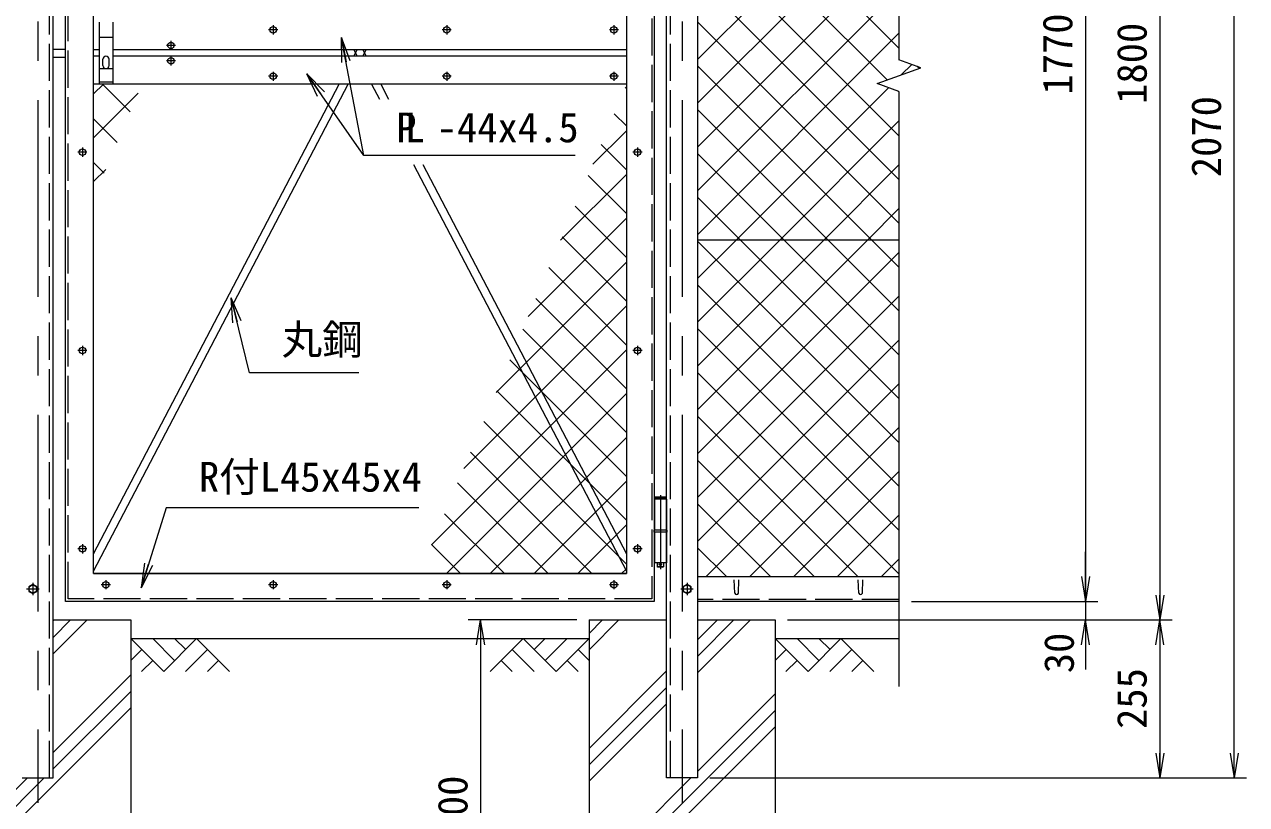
# Model space of a CAD drawing. Units: millimetres at full size. Extents: x -4200 to 4200, y -2970 to 2970.
# Drawn here: x -2648 to -676, y -837 to 423 of the extents above; entities that cross this region are included whole.
import ezdxf
from ezdxf.enums import TextEntityAlignment as Align

# ---------------------------------------------------------------- set-up
doc = ezdxf.new("R2010")
doc.units = ezdxf.units.MM
doc.header["$LTSCALE"] = 10
doc.linetypes.add('DASHED', pattern=[7.5, 6, -1.5])
doc.linetypes.add('USER1', pattern=[50.8, 31.75, -6.35, 6.35, -6.35])
for name, color, linetype, lineweight in [('0-1_D-STR1', 1, 'Continuous', 18), ('0-2_D-BMK', 2, 'USER1', 13), ('0-3_D-STR3', 3, 'Continuous', 13), ('0-4_D-STR4', 7, 'Continuous', 18), ('0-5_D-STR-DIM', 7, 'Continuous', 13), ('0-6_D-BGD', 7, 'Continuous', 18), ('0-7_0', 7, 'Continuous', 18), ('0-8_D-DCR-HCH', 7, 'Continuous', 13), ('0-9_D-STR-TXT', 7, 'Continuous', 13), ('0-A_D-STR2', 7, 'Continuous', 13)]:
    doc.layers.add(name, color=color, linetype=linetype, lineweight=lineweight)
doc.styles.add('ＭＳ ゴシック', font='')
doc.styles.get('ＭＳ ゴシック').set_extended_font_data('MS Gothic')

# ---------------------------------------------------------------- blocks, each defined once
blk = doc.blocks.new('_Open')
at = {"layer": '0-7_0'}
blk.add_line((-10, 1.667), (0, 0), dxfattribs=at)
blk.add_lwpolyline([(-10, -1.667), (0, 0), (-10, 0)], dxfattribs=at)

msp = doc.modelspace()

# ---------------------------------------------------------------- linework, layer by layer
at = {"layer": '0-1_D-STR1', "linetype": 'DASHED'}
for p, q in [((-1605.55, -793.63), (-1605.55, 1276.37)), ((-2577.55, -504.63), (-2577.55, 1257.37)), ((-2607.55, -793.63), (-2607.55, 1156.37)), ((-1635.55, -504.63), (-2577.55, -504.63)), ((-1236.55, -505.63), (-1561.55, -505.63))]:
    msp.add_line(p, q, dxfattribs=at)
at = {"layer": '0-1_D-STR1'}
for p, q in [((-2536.55, -463.63), (-2536.55, 1216.37)), ((-1676.55, 1216.37), (-1676.55, -463.63)), ((-2601.55, -793.63), (-2601.55, 1156.37)), ((-2527.54, 381.37), (-2536.55, 381.37)), ((-1676.55, 381.37), (-2505.54, 381.37)), ((-2527.54, 371.37), (-2536.55, 371.37)), ((-1676.55, 371.37), (-2505.54, 371.37)), ((-1676.55, 326.37), (-2536.55, 326.37)), ((-1676.55, -463.63), (-2536.55, -463.63)), ((-2536.55, -463.63), (-1676.55, -463.63)), ((-1561.55, -468.63), (-1236.55, -468.63)), ((-1501.55, -495.5), (-1502.3, -474)), ((-1495.55, -495.5), (-1494.8, -474)), ((-1301.55, -495.5), (-1302.3, -474)), ((-1295.55, -495.5), (-1294.8, -474)), ((-1236.55, -508.63), (-1561.55, -508.63)), ((-2651.55, -793.63), (-2601.55, -793.63))]:
    msp.add_line(p, q, dxfattribs=at)
for points in [[(-1561.55, -793.63), (-1611.55, -793.63), (-1611.55, 1276.37), (-1561.55, 1276.37)], [(-1631.55, 1261.37), (-1631.55, -508.63), (-2581.55, -508.63), (-2581.55, 1261.37)]]:
    msp.add_lwpolyline(points, close=True, dxfattribs=at)
at = {"layer": '0-1_D-STR1', "linetype": 'DASHED'}
msp.add_lwpolyline([(-2577.55, 1257.37), (-1635.55, 1257.37), (-1635.55, -504.63)], dxfattribs=at)
at = {"layer": '0-1_D-STR1'}
for centre in [(-1498.55, -494.25), (-1298.55, -494.25)]:
    msp.add_arc(centre, 3.25, 202.61986, 337.38014, dxfattribs=at)
at = {"layer": '0-2_D-BMK'}
for p, q in [((-2626.55, 1316.37), (-2626.55, -833.63)), ((-1586.55, 1316.37), (-1586.55, -833.63)), ((-2246.55, 421.31), (-2246.55, 406.43)), ((-1966.55, 421.31), (-1966.55, 406.43)), ((-1696.55, 421.31), (-1696.55, 406.43)), ((-2411.55, 396.31), (-2411.55, 381.43)), ((-2239.11, 413.87), (-2253.99, 413.87)), ((-1959.11, 413.87), (-1973.99, 413.87)), ((-1689.11, 413.87), (-1703.99, 413.87)), ((-2404.11, 388.87), (-2418.99, 388.87)), ((-2404.11, 363.87), (-2418.99, 363.87)), ((-2411.55, 371.31), (-2411.55, 356.43)), ((-2239.11, 338.87), (-2253.99, 338.87)), ((-2246.55, 346.31), (-2246.55, 331.43)), ((-1959.11, 338.87), (-1973.99, 338.87)), ((-1966.55, 346.31), (-1966.55, 331.43)), ((-1689.11, 338.87), (-1703.99, 338.87)), ((-1696.55, 346.31), (-1696.55, 331.43)), ((-2554.55, 223.81), (-2554.55, 208.93)), ((-1658.55, 223.81), (-1658.55, 208.93)), ((-2547.11, 216.37), (-2561.99, 216.37)), ((-1651.11, 216.37), (-1665.99, 216.37)), ((-2554.55, -96.19), (-2554.55, -111.07)), ((-1658.55, -96.19), (-1658.55, -111.07)), ((-2547.11, -103.63), (-2561.99, -103.63)), ((-1651.11, -103.63), (-1665.99, -103.63)), ((-1621.55, -337.23), (-1621.55, -456.39)), ((-2547.11, -423.63), (-2561.99, -423.63)), ((-2554.55, -416.19), (-2554.55, -431.07)), ((-1651.11, -423.63), (-1665.99, -423.63)), ((-1658.55, -416.19), (-1658.55, -431.07)), ((-2624.55, -488.63), (-2644.55, -488.63)), ((-2634.55, -478.63), (-2634.55, -498.63)), ((-2509.11, -481.63), (-2523.99, -481.63)), ((-2516.55, -474.19), (-2516.55, -489.07)), ((-2239.11, -481.63), (-2253.99, -481.63)), ((-2246.55, -474.19), (-2246.55, -489.07)), ((-1959.11, -481.63), (-1973.99, -481.63)), ((-1966.55, -474.19), (-1966.55, -489.07)), ((-1689.11, -481.63), (-1703.99, -481.63)), ((-1696.55, -474.19), (-1696.55, -489.07)), ((-1568.55, -488.63), (-1588.55, -488.63)), ((-1578.55, -478.63), (-1578.55, -498.63))]:
    msp.add_line(p, q, dxfattribs=at)
at = {"layer": '0-3_D-STR3'}
for p, q in [((-2527.55, 426.37), (-2527.55, 326.37)), ((-2505.55, 426.37), (-2505.55, 326.37)), ((-2601.55, 382.87), (-2581.55, 382.87)), ((-2116.5, 381.37), (-2111.27, 371.37)), ((-2116.5, 371.37), (-2111.27, 381.37)), ((-2101.83, 381.37), (-2096.6, 371.37)), ((-2101.83, 371.37), (-2096.6, 381.37)), ((-2601.55, 369.87), (-2581.55, 369.87)), ((-2521.55, 356.37), (-2521.55, 366.37)), ((-2511.55, 356.37), (-2511.55, 366.37)), ((-2536.55, -459.93), (-2125.36, 326.37)), ((-2536.55, -431.88), (-2140.03, 326.37)), ((-2087.73, 326.37), (-2074.9, 301.83)), ((-2073.06, 326.37), (-2060.23, 301.83)), ((-2019.89, 196.63), (-1676.55, -459.93)), ((-2005.22, 196.63), (-1676.55, -431.88)), ((-1236.55, 74.62), (-1561.55, 74.62)), ((-1611.85, -343.63), (-1631.25, -343.63)), ((-1631.25, -343.63), (-1631.25, -393.63)), ((-1631.05, -341.63), (-1630.05, -340.63)), ((-1631.05, -341.63), (-1631.05, -343.63)), ((-1631.05, -341.63), (-1612.05, -341.63)), ((-1613.05, -340.63), (-1630.05, -340.63)), ((-1613.05, -340.63), (-1612.05, -341.63)), ((-1612.05, -341.63), (-1612.05, -343.63)), ((-1611.85, -343.63), (-1611.85, -393.63)), ((-1611.05, -393.63), (-1632.05, -393.63)), ((-1632.05, -393.63), (-1632.05, -396.63)), ((-1611.05, -393.63), (-1611.05, -396.63)), ((-1611.05, -396.63), (-1632.05, -396.63)), ((-1631.25, -396.63), (-1631.25, -446.63)), ((-1611.85, -396.63), (-1611.85, -446.63)), ((-1611.85, -446.63), (-1631.25, -446.63)), ((-1626.55, -446.63), (-1626.55, -452.63)), ((-1625.55, -453.63), (-1626.55, -452.63)), ((-1617.55, -453.63), (-1625.55, -453.63)), ((-1616.55, -446.63), (-1616.55, -452.63))]:
    msp.add_line(p, q, dxfattribs=at)
at = {"layer": '0-3_D-STR3', "linetype": 'DASHED'}
for p, q in [((-2505.55, 401.37), (-2527.55, 401.37)), ((-2527.55, 351.37), (-2505.55, 351.37)), ((-2505.55, 329.37), (-2527.55, 329.37))]:
    msp.add_line(p, q, dxfattribs=at)
at = {"layer": '0-3_D-STR3'}
msp.add_lwpolyline([(-1617.55, -453.63), (-1616.55, -452.63), (-1626.55, -452.63)], dxfattribs=at)
for points in [[(-2628.05, -484.88), (-2634.55, -481.13), (-2641.05, -484.88), (-2641.05, -492.39), (-2634.55, -496.14), (-2628.05, -492.39)], [(-1572.05, -484.88), (-1578.55, -481.13), (-1585.05, -484.88), (-1585.05, -492.39), (-1578.55, -496.14), (-1572.05, -492.39)]]:
    msp.add_lwpolyline(points, close=True, dxfattribs=at)
for centre, radius in [((-2246.55, 413.87), 5.25), ((-1966.55, 413.87), 5.25), ((-1696.55, 413.87), 5.25), ((-2411.55, 388.87), 5.25), ((-2411.55, 363.87), 5.25), ((-2246.55, 338.87), 5.25), ((-1966.55, 338.87), 5.25), ((-1696.55, 338.87), 5.25), ((-2554.55, 216.37), 5.25), ((-1658.55, 216.37), 5.25), ((-2554.55, -103.63), 5.25), ((-1658.55, -103.63), 5.25), ((-2554.55, -423.63), 5.25), ((-1658.55, -423.63), 5.25), ((-1621.55, -448.63), 2), ((-2634.55, -488.63), 6.25), ((-2516.55, -481.63), 5.25), ((-2246.55, -481.63), 5.25), ((-1966.55, -481.63), 5.25), ((-1696.55, -481.63), 5.25), ((-1578.55, -488.63), 6.25)]:
    msp.add_circle(centre, radius, dxfattribs=at)
for centre, start, end in [((-2516.55, 366.37), 0.00035, 180.00001), ((-2516.55, 356.37), 180.00002, 0.00001)]:
    msp.add_arc(centre, 5, start, end, dxfattribs=at)
at = {"layer": '0-4_D-STR4'}
for p, q in [((-2601.55, -538.63), (-2476.55, -538.63)), ((-2476.55, -538.63), (-2476.55, -1138.63)), ((-1736.55, -538.63), (-1736.55, -1138.63)), ((-1736.55, -538.63), (-1611.55, -538.63)), ((-1561.55, -538.63), (-1436.55, -538.63)), ((-1436.55, -538.63), (-1436.55, -1138.63))]:
    msp.add_line(p, q, dxfattribs=at)
at = {"layer": '0-5_D-STR-DIM'}
for p, q in [((-1236.55, 1325.82), (-1236.55, 365.59)), ((-695.5, -793.63), (-695.5, 1276.37)), ((-935.5, 1261.37), (-935.5, -508.63)), ((-815.5, 1261.37), (-815.5, -538.63)), ((-1201.31, 352.77), (-1236.55, 365.59)), ((-1271.78, 327.12), (-1201.31, 352.77)), ((-1236.55, 314.29), (-1271.78, 327.12)), ((-1236.55, 314.29), (-1236.55, -645.94)), ((-935.5, -468.63), (-935.5, -428.63)), ((-1216.55, -508.63), (-915.5, -508.63)), ((-1216.55, -508.63), (-915.5, -508.63)), ((-935.5, -508.63), (-935.5, -538.63)), ((-1756.55, -538.63), (-1931.76, -538.63)), ((-1911.76, -538.63), (-1911.76, -1138.63)), ((-1416.55, -538.63), (-795.5, -538.63)), ((-1416.55, -538.63), (-915.5, -538.63)), ((-1416.55, -538.63), (-795.5, -538.63)), ((-815.5, -538.63), (-815.5, -793.63)), ((-935.5, -578.63), (-935.5, -618.63)), ((-1541.55, -793.63), (-795.5, -793.63)), ((-1541.55, -793.63), (-675.5, -793.63))]:
    msp.add_line(p, q, dxfattribs=at)
at = {"layer": '0-6_D-BGD'}
for p, q in [((-2476.55, -568.63), (-1736.55, -568.63)), ((-1436.55, -568.63), (-1236.55, -568.63))]:
    msp.add_line(p, q, dxfattribs=at)
at = {"layer": '0-8_D-DCR-HCH'}
for p, q in [((-2601.55, -593.19), (-2546.99, -538.63)), ((-2601.55, -566.67), (-2573.5, -538.63)), ((-2601.55, -540.16), (-2600.02, -538.63)), ((-1736.55, -586.72), (-1688.46, -538.63)), ((-1736.55, -560.2), (-1714.98, -538.63)), ((-1561.55, -623.85), (-1476.33, -538.63)), ((-1561.55, -597.33), (-1502.84, -538.63)), ((-1561.55, -570.82), (-1529.36, -538.63)), ((-2423.33, -621.84), (-2476.55, -568.63)), ((-2405.6, -604.11), (-2441.07, -568.63)), ((-2370.12, -568.63), (-2423.33, -621.84)), ((-2387.77, -586.46), (-2405.6, -568.63)), ((-2370.12, -568.63), (-2316.91, -621.84)), ((-1842.97, -568.63), (-1896.18, -621.84)), ((-1842.97, -568.63), (-1789.76, -621.84)), ((-1825.23, -586.37), (-1807.5, -568.63)), ((-1807.5, -604.11), (-1772.02, -568.63)), ((-1789.76, -621.84), (-1736.55, -568.63)), ((-1383.33, -621.84), (-1436.55, -568.63)), ((-1365.6, -604.11), (-1401.07, -568.63)), ((-1330.12, -568.63), (-1383.33, -621.84)), ((-1347.77, -586.46), (-1365.6, -568.63)), ((-1330.12, -568.63), (-1276.91, -621.84)), ((-2458.81, -586.37), (-2476.55, -604.03)), ((-2352.38, -586.37), (-2388.02, -621.84)), ((-1860.71, -586.37), (-1825.07, -621.84)), ((-1754.28, -586.37), (-1736.55, -604.03)), ((-1418.81, -586.37), (-1436.55, -604.03)), ((-1312.38, -586.37), (-1348.02, -621.84)), ((-2441.07, -604.11), (-2458.89, -621.84)), ((-2334.65, -604.11), (-2352.47, -621.84)), ((-1878.44, -604.11), (-1860.63, -621.84)), ((-1772.02, -604.11), (-1754.2, -621.84)), ((-1401.07, -604.11), (-1418.89, -621.84)), ((-1294.65, -604.11), (-1312.47, -621.84)), ((-2601.55, -752.29), (-2476.55, -627.29)), ((-1736.55, -745.82), (-1611.55, -620.82)), ((-1736.55, -772.33), (-1611.55, -647.33)), ((-2601.55, -778.81), (-2476.55, -653.81)), ((-1561.55, -782.95), (-1436.55, -657.95)), ((-2776.55, -980.32), (-2476.55, -680.32)), ((-1736.55, -798.85), (-1611.55, -673.85)), ((-1736.55, -984.47), (-1436.55, -684.47)), ((-1736.55, -1010.98), (-1436.55, -710.98)), ((-2776.55, -953.81), (-2616.37, -793.63)), ((-2776.55, -927.29), (-2642.89, -793.63)), ((-1736.55, -957.95), (-1572.23, -793.63))]:
    msp.add_line(p, q, dxfattribs=at)
at = {"layer": '0-9_D-STR-TXT'}
msp.add_line((-2100.42, 210.96), (-2136.05, 399.71), dxfattribs=at)
for points in [[(-1759.39, 210.96), (-2100.42, 210.96), (-2191.2, 341.25)], [(-2108.46, -139.65), (-2284.77, -139.65), (-2314.06, -20.73)], [(-2011.42, -357.51), (-2419.45, -357.51), (-2459.08, -485.01)]]:
    msp.add_lwpolyline(points, dxfattribs=at)
at = {"layer": '0-A_D-STR2'}
for p, q in [((-1561.55, 366.1), (-1263.03, 664.62)), ((-1255.77, 332.94), (-1561.55, 638.72)), ((-1561.55, 295.39), (-1236.55, 620.39)), ((-1236.55, 243.01), (-1561.55, 568.01)), ((-1561.55, 224.68), (-1236.55, 549.68)), ((-1236.55, 172.3), (-1561.55, 497.3)), ((-1561.55, 153.97), (-1236.55, 478.97)), ((-1236.55, 101.59), (-1561.55, 426.59)), ((-1561.55, 83.26), (-1236.55, 408.26)), ((-1280.29, 74.62), (-1561.55, 355.88)), ((-1232.78, 341.31), (-1215.98, 358.11)), ((-1203.93, 351.81), (-1206.93, 354.81)), ((-2536.55, 310.34), (-2520.52, 326.37)), ((-2477.29, 281.67), (-2521.99, 326.37)), ((-1678.38, 319.98), (-1676.55, 321.81)), ((-2536.55, 239.63), (-2464.59, 311.58)), ((-1236.55, 313.72), (-1237.44, 314.62)), ((-1676.55, 258.74), (-1696.08, 278.28)), ((-1351, 74.62), (-1561.55, 285.17)), ((-2498.36, 232.03), (-2536.55, 270.22)), ((-1428.76, 74.62), (-1236.55, 266.83)), ((-1730.52, 197.13), (-1676.55, 251.1)), ((-1676.55, 188.03), (-1717.15, 228.63)), ((-2519.42, 182.38), (-2536.55, 199.51)), ((-1421.71, 74.62), (-1561.55, 214.46)), ((-2536.55, 168.92), (-2516.73, 188.73)), ((-1782.65, 74.28), (-1676.55, 180.39)), ((-1676.55, 117.32), (-1738.21, 178.99)), ((-1358.05, 74.62), (-1236.55, 196.12)), ((-1492.42, 74.62), (-1561.55, 143.74)), ((-1676.55, 46.61), (-1759.28, 129.35)), ((-1287.34, 74.62), (-1236.55, 125.41)), ((-1834.79, -48.57), (-1676.55, 109.68)), ((-1676.55, -24.1), (-1780.35, 79.71)), ((-1561.55, -58.17), (-1428.76, 74.62)), ((-1561.55, -128.88), (-1358.05, 74.62)), ((-1561.55, -199.59), (-1287.34, 74.62)), ((-1236.55, -251.97), (-1561.55, 73.03)), ((-1236.55, -181.26), (-1492.42, 74.62)), ((-1236.55, -110.54), (-1421.71, 74.62)), ((-1236.55, -39.83), (-1351, 74.62)), ((-1236.55, 30.88), (-1280.29, 74.62)), ((-1561.55, -270.3), (-1236.55, 54.7)), ((-1886.93, -171.42), (-1676.55, 38.97)), ((-1676.55, -94.81), (-1801.42, 30.06)), ((-1236.55, -322.68), (-1561.55, 2.32)), ((-1676.55, -165.52), (-1822.49, -19.58)), ((-1561.55, -341.01), (-1236.55, -16.01)), ((-1939.07, -294.27), (-1676.55, -31.74)), ((-1676.55, -236.23), (-1843.56, -69.22)), ((-1236.55, -393.39), (-1561.55, -68.39)), ((-1561.55, -411.72), (-1236.55, -86.72)), ((-1991.2, -417.11), (-1676.55, -102.45)), ((-1676.55, -306.94), (-1864.62, -118.86)), ((-1236.55, -464.1), (-1561.55, -139.1)), ((-1547.75, -468.63), (-1236.55, -157.43)), ((-1967.01, -463.63), (-1676.55, -173.17)), ((-1676.55, -377.65), (-1885.69, -168.5)), ((-1302.72, -468.63), (-1561.55, -209.81)), ((-1676.55, -448.36), (-1906.76, -218.15)), ((-1477.04, -468.63), (-1236.55, -228.14)), ((-1896.3, -463.63), (-1676.55, -243.88)), ((-1731.99, -463.63), (-1927.83, -267.79)), ((-1373.43, -468.63), (-1561.55, -280.52)), ((-1825.59, -463.63), (-1676.55, -314.59)), ((-1406.33, -468.63), (-1236.55, -298.85)), ((-1802.7, -463.63), (-1948.9, -317.43)), ((-1444.14, -468.63), (-1561.55, -351.23)), ((-1873.41, -463.63), (-1969.97, -367.07)), ((-1335.62, -468.63), (-1236.55, -369.56)), ((-1754.88, -463.63), (-1676.55, -385.3)), ((-1944.12, -463.63), (-1991.04, -416.72)), ((-1514.85, -468.63), (-1561.55, -421.94)), ((-1264.91, -468.63), (-1236.55, -440.27)), ((-1684.17, -463.63), (-1676.55, -456.01))]:
    msp.add_line(p, q, dxfattribs=at)
for points in [[(-1236.55, 384.43), (-1516.73, 664.62), (-1561.55, 709.43)], [(-1561.55, 12.55), (-1499.47, 74.62), (-1253.6, 320.5)]]:
    msp.add_lwpolyline(points, dxfattribs=at)

# ---------------------------------------------------------------- block references
at = {"layer": '0-5_D-STR-DIM', "xscale": 4, "yscale": 4}
for p, rotation in [((-935.5, -508.63), 270), ((-935.5, -508.63), 270), ((-815.5, -538.63), 270), ((-1911.76, -538.63), 90), ((-935.5, -538.63), 90), ((-815.5, -538.63), 90), ((-815.5, -793.63), 270), ((-695.5, -793.63), 270)]:
    msp.add_blockref('_Open', p, dxfattribs=dict(at, rotation=rotation))
at = {"layer": '0-9_D-STR-TXT', "xscale": 4, "yscale": 4}
for p, rotation in [((-2136.42, 401.67), 100.69123), ((-2192.34, 342.89), 124.86903), ((-2314.54, -18.79), 103.84045), ((-2459.67, -486.92), 252.73639)]:
    msp.add_blockref('_Open', p, dxfattribs=dict(at, rotation=rotation))

# ---------------------------------------------------------------- texts
at = {"layer": '0-5_D-STR-DIM', "style": 'ＭＳ ゴシック'}
for s, p in [('1770', (-942.25, 309.45)), ('1800', (-822.25, 294.45)), ('2070', (-702.25, 176.1)), ('30', (-939.85, -624.53)), ('255', (-822.25, -714.5)), ('600', (-1918.51, -887.9))]:
    msp.add_text(s, height=48.09, rotation=90, dxfattribs=at).set_placement(p, align=Align.BOTTOM_LEFT)
at = {"layer": '0-9_D-STR-TXT', "style": 'ＭＳ ゴシック'}
for s, p in [('P -44x4.5', (-2047.97, 217.96)), ('L', (-2034.12, 217.96)), ('丸鋼', (-2233.08, -124.52)), ('R付L45x45x4', (-2366.5, -345.93))]:
    msp.add_text(s, height=48.09, dxfattribs=at).set_placement(p, align=Align.BOTTOM_LEFT)

doc.saveas('drawing.dxf')
